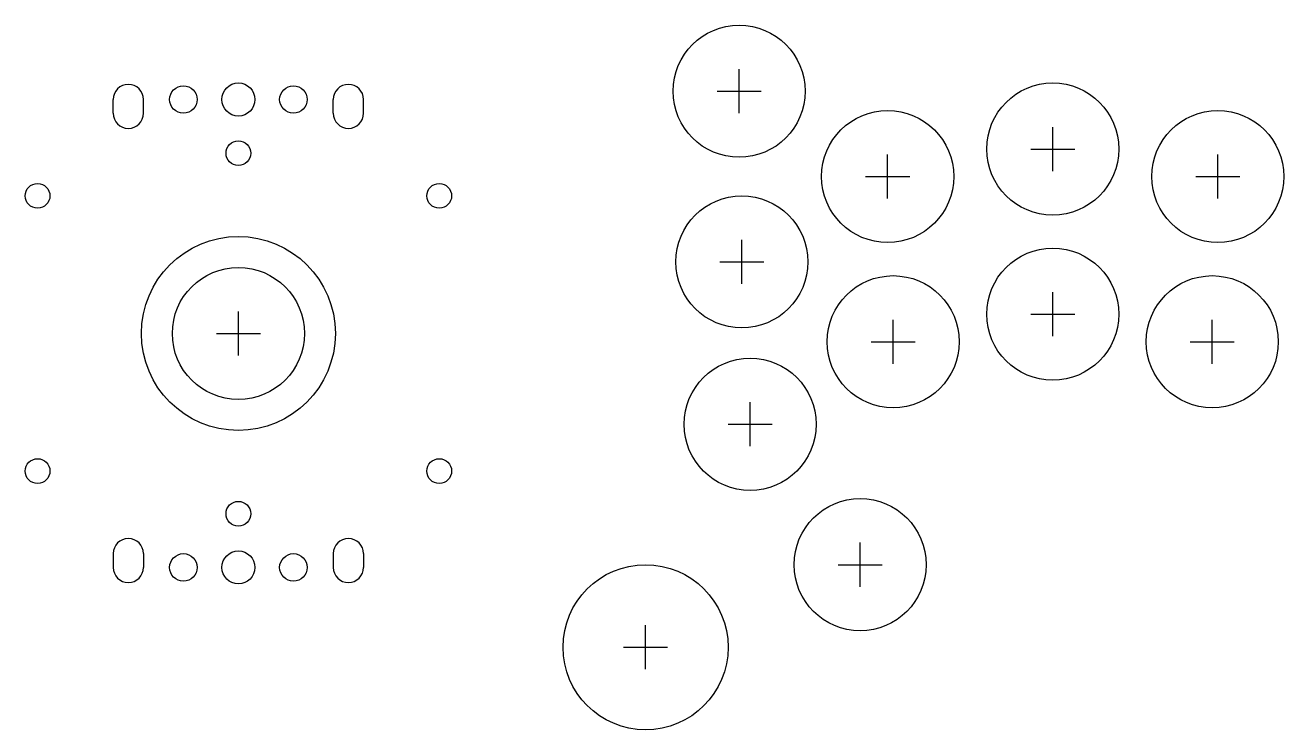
# Model space of a CAD drawing. Header units: millimetres. Extents: x -39 to 190, y -72 to 56.
import ezdxf

# ---------------------------------------------------------------- set-up
doc = ezdxf.new("R2010")
doc.units = ezdxf.units.MM
for name, color, linetype in [('BUTTONS_24', 1, 'Continuous'), ('BUTTONS_30', 5, 'Continuous'), ('GL_PLATE_HOLES', 2, 'Continuous'), ('JOYSTICK_BORE_24', 5, 'Continuous'), ('JOYSTICK_BORE_35.25', 3, 'Continuous'), ('REFERENCE', 8, 'Continuous')]:
    doc.layers.add(name, color=color, linetype=linetype)

msp = doc.modelspace()

# ---------------------------------------------------------------- linework, layer by layer
at = {"layer": 'BUTTONS_24'}
for centre in [(91, 44), (148, 33.5), (118, 28.5), (178, 28.5), (91.5, 13), (148, 3.5), (119, -1.5), (177, -1.5), (93, -16.5), (113, -42)]:
    msp.add_circle(centre, 12, dxfattribs=at)
at = {"layer": 'BUTTONS_30'}
msp.add_circle((74, -57), 15, dxfattribs=at)
at = {"layer": 'GL_PLATE_HOLES'}
for p, q in [((-22.75, 40), (-22.75, 42.5)), ((-17.25, 40), (-17.25, 42.5)), ((17.25, 40), (17.25, 42.5)), ((22.75, 40), (22.75, 42.5)), ((-22.75, -40), (-22.75, -42.5)), ((-17.25, -40), (-17.25, -42.5)), ((17.25, -40), (17.25, -42.5)), ((22.75, -40), (22.75, -42.5))]:
    msp.add_line(p, q, dxfattribs=at)
for centre, radius in [((-10, 42.5), 2.5), ((0, 42.5), 3), ((10, 42.5), 2.5), ((0, 32.75), 2.25), ((-36.5, 25), 2.25), ((36.5, 25), 2.25), ((-36.5, -25), 2.25), ((36.5, -25), 2.25), ((0, -32.75), 2.25), ((-10, -42.5), 2.5), ((0, -42.5), 3), ((10, -42.5), 2.5)]:
    msp.add_circle(centre, radius, dxfattribs=at)
for centre, start, end in [((-20, 42.5), 0, 180), ((20, 42.5), 0, 180), ((-20, 40), 180, 360), ((20, 40), 180, 360), ((-20, -40), 0, 180), ((20, -40), 0, 180), ((-20, -42.5), -180, 0), ((20, -42.5), -180, 0)]:
    msp.add_arc(centre, 2.75, start, end, dxfattribs=at)
at = {"layer": 'JOYSTICK_BORE_24'}
msp.add_circle((0, 0), 12, dxfattribs=at)
at = {"layer": 'JOYSTICK_BORE_35.25'}
msp.add_circle((0, 0), 17.62, dxfattribs=at)
at = {"layer": 'REFERENCE'}
for p, q in [((91, 40), (91, 48)), ((87, 44), (95, 44)), ((148, 29.5), (148, 37.5)), ((118, 24.5), (118, 32.5)), ((144, 33.5), (152, 33.5)), ((178, 24.5), (178, 32.5)), ((114, 28.5), (122, 28.5)), ((174, 28.5), (182, 28.5)), ((91.5, 9), (91.5, 17)), ((87.5, 13), (95.5, 13)), ((148, -0.5), (148, 7.5)), ((0, -4), (0, 4)), ((119, -5.5), (119, 2.5)), ((144, 3.5), (152, 3.5)), ((177, -5.5), (177, 2.5)), ((-4, 0), (4, 0)), ((115, -1.5), (123, -1.5)), ((173, -1.5), (181, -1.5)), ((93, -20.5), (93, -12.5)), ((89, -16.5), (97, -16.5)), ((113, -46), (113, -38)), ((109, -42), (117, -42)), ((74, -61), (74, -53)), ((70, -57), (78, -57))]:
    msp.add_line(p, q, dxfattribs=at)

doc.saveas('drawing.dxf')
